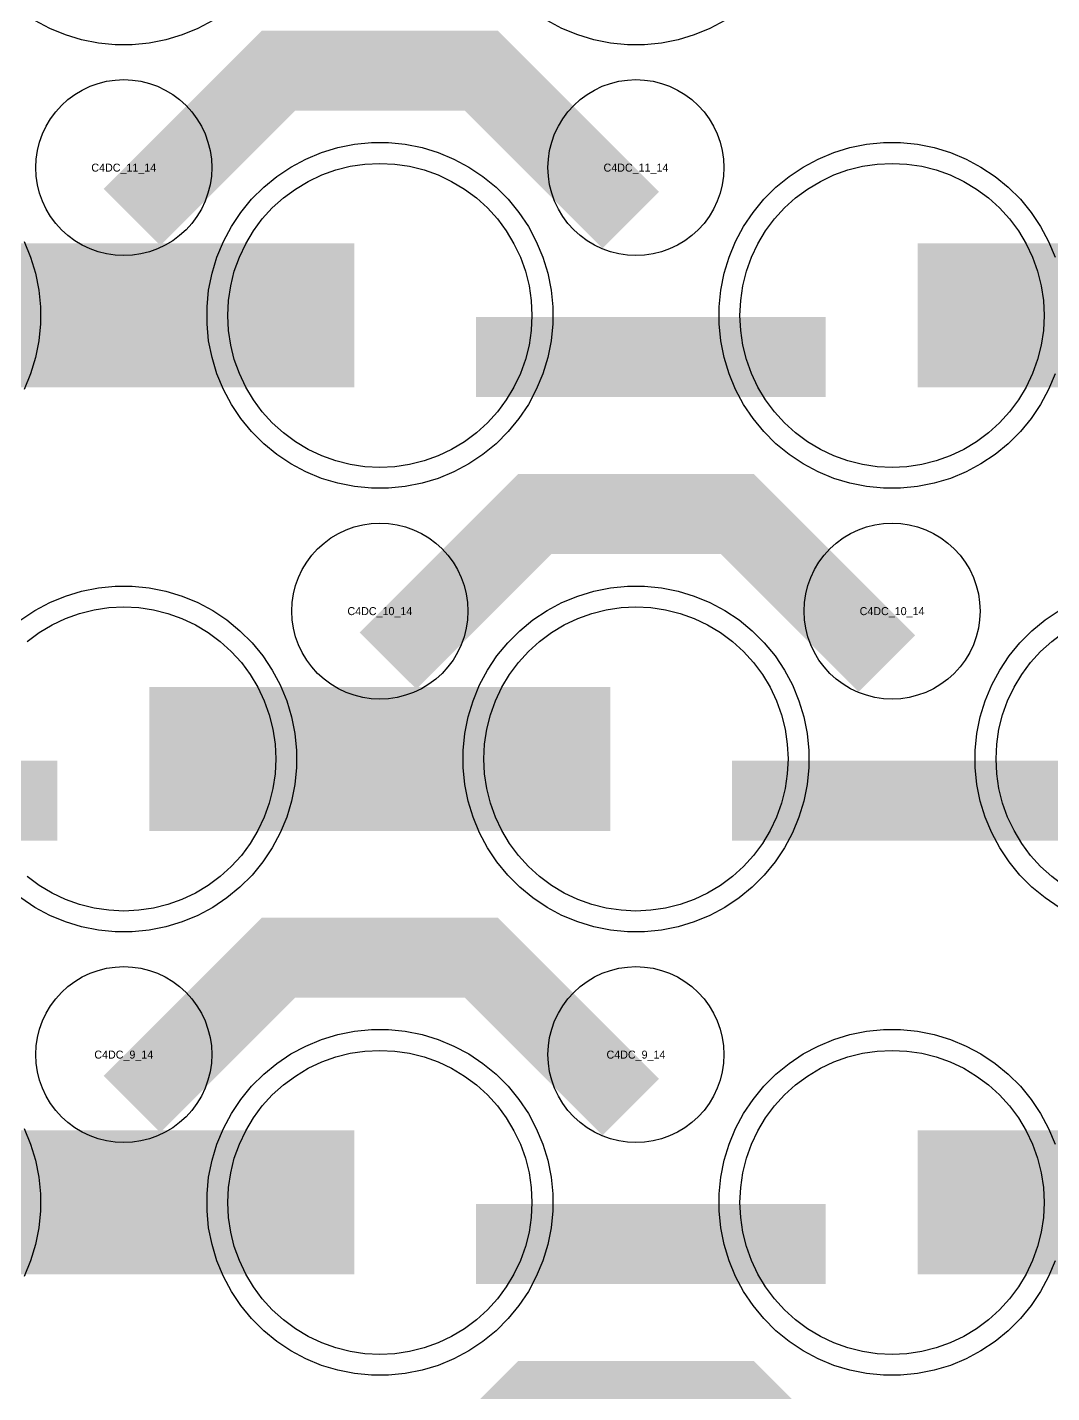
# Model space of a CAD drawing. Extents: x -11880 to 11880, y -14992 to 14992.
# Drawn here: x -7550.1 to -7230.1, y -13651.9 to -13225.3 of the extents above; entities that cross this region are included whole.
import ezdxf
from ezdxf.enums import TextEntityAlignment as Align

# ---------------------------------------------------------------- set-up
doc = ezdxf.new("R2010")
doc.units = 0
doc.header["$MEASUREMENT"] = 0
for name, color, linetype in [('GDS_775_DT_237', 138, 'CONTINUOUS'), ('RDL1_FS', 34, 'CONTINUOUS'), ('RDL_BS', 160, 'CONTINUOUS')]:
    doc.layers.add(name, color=color, linetype=linetype)

msp = doc.modelspace()

# ---------------------------------------------------------------- linework, layer by layer
at = {"layer": 'RDL1_FS'}
for points in [[(-7440, -13362.869), (-7444.657, -13362.64), (-7449.268, -13361.956), (-7453.791, -13360.824), (-7458.181, -13359.252), (-7462.395, -13357.26), (-7466.395, -13354.862), (-7470.14, -13352.084), (-7473.594, -13348.954), (-7476.724, -13345.5), (-7479.502, -13341.755), (-7481.9, -13337.755), (-7483.892, -13333.541), (-7485.464, -13329.151), (-7486.596, -13324.628), (-7487.28, -13320.017), (-7487.509, -13315.36), (-7487.28, -13310.703), (-7486.596, -13306.092), (-7485.464, -13301.569), (-7483.892, -13297.179), (-7481.9, -13292.965), (-7479.502, -13288.965), (-7476.724, -13285.22), (-7473.594, -13281.766), (-7470.14, -13278.636), (-7466.395, -13275.858), (-7462.395, -13273.46), (-7458.181, -13271.468), (-7453.791, -13269.896), (-7449.268, -13268.764), (-7444.657, -13268.08), (-7440, -13267.851), (-7435.343, -13268.08), (-7430.732, -13268.764), (-7426.209, -13269.896), (-7421.819, -13271.468), (-7417.605, -13273.46), (-7413.605, -13275.858), (-7409.86, -13278.636), (-7406.406, -13281.766), (-7403.276, -13285.22), (-7400.498, -13288.965), (-7398.1, -13292.965), (-7396.108, -13297.179), (-7394.536, -13301.569), (-7393.404, -13306.092), (-7392.72, -13310.703), (-7392.491, -13315.36), (-7392.72, -13320.017), (-7393.404, -13324.628), (-7394.536, -13329.151), (-7396.108, -13333.541), (-7398.1, -13337.755), (-7400.498, -13341.755), (-7403.276, -13345.5), (-7406.406, -13348.954), (-7409.86, -13352.084), (-7413.605, -13354.862), (-7417.605, -13357.26), (-7421.819, -13359.252), (-7426.209, -13360.824), (-7430.732, -13361.956), (-7435.343, -13362.64)], [(-7280, -13362.869), (-7284.657, -13362.64), (-7289.268, -13361.956), (-7293.791, -13360.824), (-7298.181, -13359.252), (-7302.395, -13357.26), (-7306.395, -13354.862), (-7310.14, -13352.084), (-7313.594, -13348.954), (-7316.724, -13345.5), (-7319.502, -13341.755), (-7321.9, -13337.755), (-7323.892, -13333.541), (-7325.464, -13329.151), (-7326.596, -13324.628), (-7327.28, -13320.017), (-7327.509, -13315.36), (-7327.28, -13310.703), (-7326.596, -13306.092), (-7325.464, -13301.569), (-7323.892, -13297.179), (-7321.9, -13292.965), (-7319.502, -13288.965), (-7316.724, -13285.22), (-7313.594, -13281.766), (-7310.14, -13278.636), (-7306.395, -13275.858), (-7302.395, -13273.46), (-7298.181, -13271.468), (-7293.791, -13269.896), (-7289.268, -13268.764), (-7284.657, -13268.08), (-7280, -13267.851), (-7275.343, -13268.08), (-7270.732, -13268.764), (-7266.209, -13269.896), (-7261.819, -13271.468), (-7257.605, -13273.46), (-7253.605, -13275.858), (-7249.86, -13278.636), (-7246.406, -13281.766), (-7243.276, -13285.22), (-7240.498, -13288.965), (-7238.1, -13292.965), (-7236.108, -13297.179), (-7234.536, -13301.569), (-7233.404, -13306.092), (-7232.72, -13310.703), (-7232.491, -13315.36), (-7232.72, -13320.017), (-7233.404, -13324.628), (-7234.536, -13329.151), (-7236.108, -13333.541), (-7238.1, -13337.755), (-7240.498, -13341.755), (-7243.276, -13345.5), (-7246.406, -13348.954), (-7249.86, -13352.084), (-7253.605, -13354.862), (-7257.605, -13357.26), (-7261.819, -13359.252), (-7266.209, -13360.824), (-7270.732, -13361.956), (-7275.343, -13362.64)], [(-7360, -13501.434), (-7364.657, -13501.205), (-7369.268, -13500.521), (-7373.791, -13499.389), (-7378.181, -13497.817), (-7382.395, -13495.825), (-7386.395, -13493.427), (-7390.14, -13490.649), (-7393.594, -13487.519), (-7396.724, -13484.065), (-7399.502, -13480.32), (-7401.9, -13476.32), (-7403.892, -13472.106), (-7405.464, -13467.716), (-7406.596, -13463.193), (-7407.28, -13458.582), (-7407.509, -13453.925), (-7407.28, -13449.268), (-7406.596, -13444.657), (-7405.464, -13440.134), (-7403.892, -13435.744), (-7401.9, -13431.53), (-7399.502, -13427.53), (-7396.724, -13423.785), (-7393.594, -13420.331), (-7390.14, -13417.201), (-7386.395, -13414.423), (-7382.395, -13412.025), (-7378.181, -13410.033), (-7373.791, -13408.461), (-7369.268, -13407.329), (-7364.657, -13406.645), (-7360, -13406.416), (-7355.343, -13406.645), (-7350.732, -13407.329), (-7346.209, -13408.461), (-7341.819, -13410.033), (-7337.605, -13412.025), (-7333.605, -13414.423), (-7329.86, -13417.201), (-7326.406, -13420.331), (-7323.276, -13423.785), (-7320.498, -13427.53), (-7318.1, -13431.53), (-7316.108, -13435.744), (-7314.536, -13440.134), (-7313.404, -13444.657), (-7312.72, -13449.268), (-7312.491, -13453.925), (-7312.72, -13458.582), (-7313.404, -13463.193), (-7314.536, -13467.716), (-7316.108, -13472.106), (-7318.1, -13476.32), (-7320.498, -13480.32), (-7323.276, -13484.065), (-7326.406, -13487.519), (-7329.86, -13490.649), (-7333.605, -13493.427), (-7337.605, -13495.825), (-7341.819, -13497.817), (-7346.209, -13499.389), (-7350.732, -13500.521), (-7355.343, -13501.205)]]:
    msp.add_lwpolyline(points, close=True, dxfattribs=at)
for points in [[(-7591.998, -13315.36, 45, 45, 0), (-7519.998, -13315.36, 45, 45, 0)], [(-7519.998, -13315.36, 45, 45, 0), (-7447.998, -13315.36, 45, 45, 0)], [(-7271.998, -13315.36, 45, 45, 0), (-7199.998, -13315.36, 45, 45, 0)], [(-7511.998, -13453.925, 45, 45, 0), (-7439.998, -13453.925, 45, 45, 0)], [(-7439.998, -13453.925, 45, 45, 0), (-7367.998, -13453.925, 45, 45, 0)]]:
    msp.add_lwpolyline(points, format="xyseb", dxfattribs=at)
for points in [[(-7550.14, -13417.201), (-7546.395, -13414.423), (-7542.395, -13412.025), (-7538.181, -13410.033), (-7533.791, -13408.461), (-7529.268, -13407.329), (-7524.657, -13406.645), (-7520, -13406.416), (-7515.343, -13406.645), (-7510.732, -13407.329), (-7506.209, -13408.461), (-7501.819, -13410.033), (-7497.605, -13412.025), (-7493.605, -13414.423), (-7489.86, -13417.201), (-7486.406, -13420.331), (-7483.276, -13423.785), (-7480.498, -13427.53), (-7478.1, -13431.53), (-7476.108, -13435.744), (-7474.536, -13440.134), (-7473.404, -13444.657), (-7472.72, -13449.268), (-7472.491, -13453.925), (-7472.72, -13458.582), (-7473.404, -13463.193), (-7474.536, -13467.716), (-7476.108, -13472.106), (-7478.1, -13476.32), (-7480.498, -13480.32), (-7483.276, -13484.065), (-7486.406, -13487.519), (-7489.86, -13490.649), (-7493.605, -13493.427), (-7497.605, -13495.825), (-7501.819, -13497.817), (-7506.209, -13499.389), (-7510.732, -13500.521), (-7515.343, -13501.205), (-7520, -13501.434), (-7524.657, -13501.205), (-7529.268, -13500.521), (-7533.791, -13499.389), (-7538.181, -13497.817), (-7542.395, -13495.825), (-7546.395, -13493.427), (-7550.14, -13490.649)], [(-7226.395, -13493.427), (-7230.14, -13490.649), (-7233.594, -13487.519), (-7236.724, -13484.065), (-7239.502, -13480.32), (-7241.9, -13476.32), (-7243.892, -13472.106), (-7245.464, -13467.716), (-7246.596, -13463.193), (-7247.28, -13458.582), (-7247.509, -13453.925), (-7247.28, -13449.268), (-7246.596, -13444.657), (-7245.464, -13440.134), (-7243.892, -13435.744), (-7241.9, -13431.53), (-7239.502, -13427.53), (-7236.724, -13423.785), (-7233.594, -13420.331), (-7230.14, -13417.201), (-7226.395, -13414.423)]]:
    msp.add_lwpolyline(points, dxfattribs=at)
at = {"layer": 'RDL1_FS', "color": 241, "true_color": 0xf7abae}
for points in [[(-7440, -13639.994), (-7444.657, -13639.765), (-7449.268, -13639.081), (-7453.791, -13637.949), (-7458.181, -13636.377), (-7462.395, -13634.385), (-7466.395, -13631.987), (-7470.14, -13629.209), (-7473.594, -13626.079), (-7476.724, -13622.625), (-7479.502, -13618.88), (-7481.9, -13614.88), (-7483.892, -13610.666), (-7485.464, -13606.276), (-7486.596, -13601.753), (-7487.28, -13597.142), (-7487.509, -13592.485), (-7487.28, -13587.828), (-7486.596, -13583.217), (-7485.464, -13578.694), (-7483.892, -13574.304), (-7481.9, -13570.09), (-7479.502, -13566.09), (-7476.724, -13562.345), (-7473.594, -13558.891), (-7470.14, -13555.761), (-7466.395, -13552.983), (-7462.395, -13550.585), (-7458.181, -13548.593), (-7453.791, -13547.021), (-7449.268, -13545.889), (-7444.657, -13545.205), (-7440, -13544.976), (-7435.343, -13545.205), (-7430.732, -13545.889), (-7426.209, -13547.021), (-7421.819, -13548.593), (-7417.605, -13550.585), (-7413.605, -13552.983), (-7409.86, -13555.761), (-7406.406, -13558.891), (-7403.276, -13562.345), (-7400.498, -13566.09), (-7398.1, -13570.09), (-7396.108, -13574.304), (-7394.536, -13578.694), (-7393.404, -13583.217), (-7392.72, -13587.828), (-7392.491, -13592.485), (-7392.72, -13597.142), (-7393.404, -13601.753), (-7394.536, -13606.276), (-7396.108, -13610.666), (-7398.1, -13614.88), (-7400.498, -13618.88), (-7403.276, -13622.625), (-7406.406, -13626.079), (-7409.86, -13629.209), (-7413.605, -13631.987), (-7417.605, -13634.385), (-7421.819, -13636.377), (-7426.209, -13637.949), (-7430.732, -13639.081), (-7435.343, -13639.765)], [(-7280, -13639.994), (-7284.657, -13639.765), (-7289.268, -13639.081), (-7293.791, -13637.949), (-7298.181, -13636.377), (-7302.395, -13634.385), (-7306.395, -13631.987), (-7310.14, -13629.209), (-7313.594, -13626.079), (-7316.724, -13622.625), (-7319.502, -13618.88), (-7321.9, -13614.88), (-7323.892, -13610.666), (-7325.464, -13606.276), (-7326.596, -13601.753), (-7327.28, -13597.142), (-7327.509, -13592.485), (-7327.28, -13587.828), (-7326.596, -13583.217), (-7325.464, -13578.694), (-7323.892, -13574.304), (-7321.9, -13570.09), (-7319.502, -13566.09), (-7316.724, -13562.345), (-7313.594, -13558.891), (-7310.14, -13555.761), (-7306.395, -13552.983), (-7302.395, -13550.585), (-7298.181, -13548.593), (-7293.791, -13547.021), (-7289.268, -13545.889), (-7284.657, -13545.205), (-7280, -13544.976), (-7275.343, -13545.205), (-7270.732, -13545.889), (-7266.209, -13547.021), (-7261.819, -13548.593), (-7257.605, -13550.585), (-7253.605, -13552.983), (-7249.86, -13555.761), (-7246.406, -13558.891), (-7243.276, -13562.345), (-7240.498, -13566.09), (-7238.1, -13570.09), (-7236.108, -13574.304), (-7234.536, -13578.694), (-7233.404, -13583.217), (-7232.72, -13587.828), (-7232.491, -13592.485), (-7232.72, -13597.142), (-7233.404, -13601.753), (-7234.536, -13606.276), (-7236.108, -13610.666), (-7238.1, -13614.88), (-7240.498, -13618.88), (-7243.276, -13622.625), (-7246.406, -13626.079), (-7249.86, -13629.209), (-7253.605, -13631.987), (-7257.605, -13634.385), (-7261.819, -13636.377), (-7266.209, -13637.949), (-7270.732, -13639.081), (-7275.343, -13639.765)]]:
    msp.add_lwpolyline(points, close=True, dxfattribs=at)
for points in [[(-7591.998, -13592.485, 45, 45, 0), (-7519.998, -13592.485, 45, 45, 0)], [(-7519.998, -13592.485, 45, 45, 0), (-7447.998, -13592.485, 45, 45, 0)], [(-7271.998, -13592.485, 45, 45, 0), (-7199.998, -13592.485, 45, 45, 0)]]:
    msp.add_lwpolyline(points, format="xyseb", dxfattribs=at)
at = {"layer": 'RDL_BS'}
for points in [[(-7492.223, -13223.178), (-7496.885, -13225.67), (-7501.795, -13227.701), (-7506.835, -13229.232), (-7512.062, -13230.278), (-7517.356, -13230.795), (-7522.644, -13230.795), (-7527.938, -13230.278), (-7533.165, -13229.232), (-7538.205, -13227.701), (-7543.115, -13225.67), (-7547.777, -13223.178)], [(-7332.223, -13223.178), (-7336.885, -13225.67), (-7341.795, -13227.701), (-7346.835, -13229.232), (-7352.062, -13230.278), (-7357.356, -13230.795), (-7362.644, -13230.795), (-7367.938, -13230.278), (-7373.165, -13229.232), (-7378.205, -13227.701), (-7383.115, -13225.67), (-7387.777, -13223.178)], [(-7229.094, -13333.565), (-7231.125, -13338.475), (-7233.617, -13343.137), (-7236.564, -13347.551), (-7239.926, -13351.652), (-7243.708, -13355.434), (-7247.809, -13358.796), (-7252.223, -13361.743), (-7256.885, -13364.235), (-7261.795, -13366.266), (-7266.835, -13367.797), (-7272.062, -13368.843), (-7277.356, -13369.36), (-7282.644, -13369.36), (-7287.938, -13368.843), (-7293.165, -13367.797), (-7298.205, -13366.266), (-7303.115, -13364.235), (-7307.777, -13361.743), (-7312.191, -13358.796), (-7316.292, -13355.434), (-7320.074, -13351.652), (-7323.436, -13347.551), (-7326.383, -13343.137), (-7328.875, -13338.475), (-7330.906, -13333.565), (-7332.437, -13328.525), (-7333.483, -13323.298), (-7334, -13318.004), (-7334, -13312.716), (-7333.483, -13307.422), (-7332.437, -13302.195), (-7330.906, -13297.155), (-7328.875, -13292.245), (-7326.383, -13287.583), (-7323.436, -13283.169), (-7320.074, -13279.068), (-7316.292, -13275.286), (-7312.191, -13271.924), (-7307.777, -13268.977), (-7303.115, -13266.485), (-7298.205, -13264.454), (-7293.165, -13262.923), (-7287.938, -13261.877), (-7282.644, -13261.36), (-7277.356, -13261.36), (-7272.062, -13261.877), (-7266.835, -13262.923), (-7261.795, -13264.454), (-7256.885, -13266.485), (-7252.223, -13268.977), (-7247.809, -13271.924), (-7243.708, -13275.286), (-7239.926, -13279.068), (-7236.564, -13283.169), (-7233.617, -13287.583), (-7231.125, -13292.245), (-7229.094, -13297.155)], [(-7551.125, -13292.245), (-7549.094, -13297.155), (-7547.563, -13302.195), (-7546.517, -13307.422), (-7546, -13312.716), (-7546, -13318.004), (-7546.517, -13323.298), (-7547.563, -13328.525), (-7549.094, -13333.565), (-7551.125, -13338.475)], [(-7552.191, -13410.489), (-7547.777, -13407.542), (-7543.115, -13405.05), (-7538.205, -13403.019), (-7533.165, -13401.488), (-7527.938, -13400.442), (-7522.644, -13399.925), (-7517.356, -13399.925), (-7512.062, -13400.442), (-7506.835, -13401.488), (-7501.795, -13403.019), (-7496.885, -13405.05), (-7492.223, -13407.542), (-7487.809, -13410.489), (-7483.708, -13413.851), (-7479.926, -13417.633), (-7476.564, -13421.734), (-7473.617, -13426.148), (-7471.125, -13430.81), (-7469.094, -13435.72), (-7467.563, -13440.76), (-7466.517, -13445.987), (-7466, -13451.281), (-7466, -13456.569), (-7466.517, -13461.863), (-7467.563, -13467.09), (-7469.094, -13472.13), (-7471.125, -13477.04), (-7473.617, -13481.702), (-7476.564, -13486.116), (-7479.926, -13490.217), (-7483.708, -13493.999), (-7487.809, -13497.361), (-7492.223, -13500.308), (-7496.885, -13502.8), (-7501.795, -13504.831), (-7506.835, -13506.362), (-7512.062, -13507.408), (-7517.356, -13507.925), (-7522.644, -13507.925), (-7527.938, -13507.408), (-7533.165, -13506.362), (-7538.205, -13504.831), (-7543.115, -13502.8), (-7547.777, -13500.308), (-7552.191, -13497.361)], [(-7227.777, -13500.308), (-7232.191, -13497.361), (-7236.292, -13493.999), (-7240.074, -13490.217), (-7243.436, -13486.116), (-7246.383, -13481.702), (-7248.875, -13477.04), (-7250.906, -13472.13), (-7252.437, -13467.09), (-7253.483, -13461.863), (-7254, -13456.569), (-7254, -13451.281), (-7253.483, -13445.987), (-7252.437, -13440.76), (-7250.906, -13435.72), (-7248.875, -13430.81), (-7246.383, -13426.148), (-7243.436, -13421.734), (-7240.074, -13417.633), (-7236.292, -13413.851), (-7232.191, -13410.489), (-7227.777, -13407.542)]]:
    msp.add_lwpolyline(points, dxfattribs=at)
for points in [[(-7517.438, -13284.674, 25, 25, 0), (-7471.623, -13238.859, 25, 25, 0), (-7438.07, -13238.859, 25, 25, 0)], [(-7361.599, -13285.573, 25, 25, 0), (-7408.313, -13238.859, 25, 25, 0), (-7438.071, -13238.859, 25, 25, 0)], [(-7409.984, -13328.373, 25, 25, 0), (-7300.719, -13328.373, 25, 25, 0)], [(-7437.438, -13423.239, 25, 25, 0), (-7391.623, -13377.424, 25, 25, 0), (-7358.07, -13377.424, 25, 25, 0)], [(-7281.599, -13424.138, 25, 25, 0), (-7328.313, -13377.424, 25, 25, 0), (-7358.071, -13377.424, 25, 25, 0)], [(-7649.984, -13466.938, 25, 25, 0), (-7540.719, -13466.938, 25, 25, 0)], [(-7329.984, -13466.938, 25, 25, 0), (-7220.719, -13466.938, 25, 25, 0)], [(-7517.438, -13561.799, 25, 25, 0), (-7471.623, -13515.984, 25, 25, 0), (-7438.07, -13515.984, 25, 25, 0)], [(-7361.599, -13562.698, 25, 25, 0), (-7408.313, -13515.984, 25, 25, 0), (-7438.071, -13515.984, 25, 25, 0)], [(-7437.438, -13700.364, 25, 25, 0), (-7391.623, -13654.549, 25, 25, 0), (-7358.07, -13654.549, 25, 25, 0)], [(-7281.599, -13701.263, 25, 25, 0), (-7328.313, -13654.549, 25, 25, 0), (-7358.071, -13654.549, 25, 25, 0)]]:
    msp.add_lwpolyline(points, format="xyseb", dxfattribs=at)
for points in [[(-7520, -13296.666), (-7522.693, -13296.534), (-7525.365, -13296.138), (-7527.984, -13295.481), (-7530.519, -13294.574), (-7532.956, -13293.422), (-7535.28, -13292.029), (-7537.443, -13290.426), (-7539.442, -13288.614), (-7541.254, -13286.615), (-7542.857, -13284.452), (-7544.25, -13282.128), (-7545.402, -13279.691), (-7546.309, -13277.156), (-7546.966, -13274.537), (-7547.362, -13271.865), (-7547.494, -13269.172), (-7547.362, -13266.479), (-7546.966, -13263.807), (-7546.309, -13261.188), (-7545.402, -13258.653), (-7544.25, -13256.216), (-7542.857, -13253.892), (-7541.254, -13251.729), (-7539.442, -13249.73), (-7537.443, -13247.918), (-7535.28, -13246.315), (-7532.956, -13244.922), (-7530.519, -13243.77), (-7527.984, -13242.863), (-7525.365, -13242.206), (-7522.693, -13241.81), (-7520, -13241.678), (-7517.307, -13241.81), (-7514.635, -13242.206), (-7512.016, -13242.863), (-7509.481, -13243.77), (-7507.044, -13244.922), (-7504.72, -13246.315), (-7502.557, -13247.918), (-7500.558, -13249.73), (-7498.746, -13251.729), (-7497.143, -13253.892), (-7495.75, -13256.216), (-7494.598, -13258.653), (-7493.691, -13261.188), (-7493.034, -13263.807), (-7492.638, -13266.479), (-7492.506, -13269.172), (-7492.638, -13271.865), (-7493.034, -13274.537), (-7493.691, -13277.156), (-7494.598, -13279.691), (-7495.75, -13282.128), (-7497.143, -13284.452), (-7498.746, -13286.615), (-7500.558, -13288.614), (-7502.557, -13290.426), (-7504.72, -13292.029), (-7507.044, -13293.422), (-7509.481, -13294.574), (-7512.016, -13295.481), (-7514.635, -13296.138), (-7517.307, -13296.534)], [(-7360, -13296.666), (-7362.693, -13296.534), (-7365.365, -13296.138), (-7367.984, -13295.481), (-7370.519, -13294.574), (-7372.956, -13293.422), (-7375.28, -13292.029), (-7377.443, -13290.426), (-7379.442, -13288.614), (-7381.254, -13286.615), (-7382.857, -13284.452), (-7384.25, -13282.128), (-7385.402, -13279.691), (-7386.309, -13277.156), (-7386.966, -13274.537), (-7387.362, -13271.865), (-7387.494, -13269.172), (-7387.362, -13266.479), (-7386.966, -13263.807), (-7386.309, -13261.188), (-7385.402, -13258.653), (-7384.25, -13256.216), (-7382.857, -13253.892), (-7381.254, -13251.729), (-7379.442, -13249.73), (-7377.443, -13247.918), (-7375.28, -13246.315), (-7372.956, -13244.922), (-7370.519, -13243.77), (-7367.984, -13242.863), (-7365.365, -13242.206), (-7362.693, -13241.81), (-7360, -13241.678), (-7357.307, -13241.81), (-7354.635, -13242.206), (-7352.016, -13242.863), (-7349.481, -13243.77), (-7347.044, -13244.922), (-7344.72, -13246.315), (-7342.557, -13247.918), (-7340.558, -13249.73), (-7338.746, -13251.729), (-7337.143, -13253.892), (-7335.75, -13256.216), (-7334.598, -13258.653), (-7333.691, -13261.188), (-7333.034, -13263.807), (-7332.638, -13266.479), (-7332.506, -13269.172), (-7332.638, -13271.865), (-7333.034, -13274.537), (-7333.691, -13277.156), (-7334.598, -13279.691), (-7335.75, -13282.128), (-7337.143, -13284.452), (-7338.746, -13286.615), (-7340.558, -13288.614), (-7342.557, -13290.426), (-7344.72, -13292.029), (-7347.044, -13293.422), (-7349.481, -13294.574), (-7352.016, -13295.481), (-7354.635, -13296.138), (-7357.307, -13296.534)], [(-7442.644, -13369.36), (-7447.938, -13368.843), (-7453.165, -13367.797), (-7458.205, -13366.266), (-7463.115, -13364.235), (-7467.777, -13361.743), (-7472.191, -13358.796), (-7476.292, -13355.434), (-7480.074, -13351.652), (-7483.436, -13347.551), (-7486.383, -13343.137), (-7488.875, -13338.475), (-7490.906, -13333.565), (-7492.437, -13328.525), (-7493.483, -13323.298), (-7494, -13318.004), (-7494, -13312.716), (-7493.483, -13307.422), (-7492.437, -13302.195), (-7490.906, -13297.155), (-7488.875, -13292.245), (-7486.383, -13287.583), (-7483.436, -13283.169), (-7480.074, -13279.068), (-7476.292, -13275.286), (-7472.191, -13271.924), (-7467.777, -13268.977), (-7463.115, -13266.485), (-7458.205, -13264.454), (-7453.165, -13262.923), (-7447.938, -13261.877), (-7442.644, -13261.36), (-7437.356, -13261.36), (-7432.062, -13261.877), (-7426.835, -13262.923), (-7421.795, -13264.454), (-7416.885, -13266.485), (-7412.223, -13268.977), (-7407.809, -13271.924), (-7403.708, -13275.286), (-7399.926, -13279.068), (-7396.564, -13283.169), (-7393.617, -13287.583), (-7391.125, -13292.245), (-7389.094, -13297.155), (-7387.563, -13302.195), (-7386.517, -13307.422), (-7386, -13312.716), (-7386, -13318.004), (-7386.517, -13323.298), (-7387.563, -13328.525), (-7389.094, -13333.565), (-7391.125, -13338.475), (-7393.617, -13343.137), (-7396.564, -13347.551), (-7399.926, -13351.652), (-7403.708, -13355.434), (-7407.809, -13358.796), (-7412.223, -13361.743), (-7416.885, -13364.235), (-7421.795, -13366.266), (-7426.835, -13367.797), (-7432.062, -13368.843), (-7437.356, -13369.36)], [(-7440, -13435.231), (-7442.693, -13435.099), (-7445.365, -13434.703), (-7447.984, -13434.046), (-7450.519, -13433.139), (-7452.956, -13431.987), (-7455.28, -13430.594), (-7457.443, -13428.991), (-7459.442, -13427.179), (-7461.254, -13425.18), (-7462.857, -13423.017), (-7464.25, -13420.693), (-7465.402, -13418.256), (-7466.309, -13415.721), (-7466.966, -13413.102), (-7467.362, -13410.43), (-7467.494, -13407.737), (-7467.362, -13405.044), (-7466.966, -13402.372), (-7466.309, -13399.753), (-7465.402, -13397.218), (-7464.25, -13394.781), (-7462.857, -13392.457), (-7461.254, -13390.294), (-7459.442, -13388.295), (-7457.443, -13386.483), (-7455.28, -13384.88), (-7452.956, -13383.487), (-7450.519, -13382.335), (-7447.984, -13381.428), (-7445.365, -13380.771), (-7442.693, -13380.375), (-7440, -13380.243), (-7437.307, -13380.375), (-7434.635, -13380.771), (-7432.016, -13381.428), (-7429.481, -13382.335), (-7427.044, -13383.487), (-7424.72, -13384.88), (-7422.557, -13386.483), (-7420.558, -13388.295), (-7418.746, -13390.294), (-7417.143, -13392.457), (-7415.75, -13394.781), (-7414.598, -13397.218), (-7413.691, -13399.753), (-7413.034, -13402.372), (-7412.638, -13405.044), (-7412.506, -13407.737), (-7412.638, -13410.43), (-7413.034, -13413.102), (-7413.691, -13415.721), (-7414.598, -13418.256), (-7415.75, -13420.693), (-7417.143, -13423.017), (-7418.746, -13425.18), (-7420.558, -13427.179), (-7422.557, -13428.991), (-7424.72, -13430.594), (-7427.044, -13431.987), (-7429.481, -13433.139), (-7432.016, -13434.046), (-7434.635, -13434.703), (-7437.307, -13435.099)], [(-7280, -13435.231), (-7282.693, -13435.099), (-7285.365, -13434.703), (-7287.984, -13434.046), (-7290.519, -13433.139), (-7292.956, -13431.987), (-7295.28, -13430.594), (-7297.443, -13428.991), (-7299.442, -13427.179), (-7301.254, -13425.18), (-7302.857, -13423.017), (-7304.25, -13420.693), (-7305.402, -13418.256), (-7306.309, -13415.721), (-7306.966, -13413.102), (-7307.362, -13410.43), (-7307.494, -13407.737), (-7307.362, -13405.044), (-7306.966, -13402.372), (-7306.309, -13399.753), (-7305.402, -13397.218), (-7304.25, -13394.781), (-7302.857, -13392.457), (-7301.254, -13390.294), (-7299.442, -13388.295), (-7297.443, -13386.483), (-7295.28, -13384.88), (-7292.956, -13383.487), (-7290.519, -13382.335), (-7287.984, -13381.428), (-7285.365, -13380.771), (-7282.693, -13380.375), (-7280, -13380.243), (-7277.307, -13380.375), (-7274.635, -13380.771), (-7272.016, -13381.428), (-7269.481, -13382.335), (-7267.044, -13383.487), (-7264.72, -13384.88), (-7262.557, -13386.483), (-7260.558, -13388.295), (-7258.746, -13390.294), (-7257.143, -13392.457), (-7255.75, -13394.781), (-7254.598, -13397.218), (-7253.691, -13399.753), (-7253.034, -13402.372), (-7252.638, -13405.044), (-7252.506, -13407.737), (-7252.638, -13410.43), (-7253.034, -13413.102), (-7253.691, -13415.721), (-7254.598, -13418.256), (-7255.75, -13420.693), (-7257.143, -13423.017), (-7258.746, -13425.18), (-7260.558, -13427.179), (-7262.557, -13428.991), (-7264.72, -13430.594), (-7267.044, -13431.987), (-7269.481, -13433.139), (-7272.016, -13434.046), (-7274.635, -13434.703), (-7277.307, -13435.099)], [(-7362.644, -13507.925), (-7367.938, -13507.408), (-7373.165, -13506.362), (-7378.205, -13504.831), (-7383.115, -13502.8), (-7387.777, -13500.308), (-7392.191, -13497.361), (-7396.292, -13493.999), (-7400.074, -13490.217), (-7403.436, -13486.116), (-7406.383, -13481.702), (-7408.875, -13477.04), (-7410.906, -13472.13), (-7412.437, -13467.09), (-7413.483, -13461.863), (-7414, -13456.569), (-7414, -13451.281), (-7413.483, -13445.987), (-7412.437, -13440.76), (-7410.906, -13435.72), (-7408.875, -13430.81), (-7406.383, -13426.148), (-7403.436, -13421.734), (-7400.074, -13417.633), (-7396.292, -13413.851), (-7392.191, -13410.489), (-7387.777, -13407.542), (-7383.115, -13405.05), (-7378.205, -13403.019), (-7373.165, -13401.488), (-7367.938, -13400.442), (-7362.644, -13399.925), (-7357.356, -13399.925), (-7352.062, -13400.442), (-7346.835, -13401.488), (-7341.795, -13403.019), (-7336.885, -13405.05), (-7332.223, -13407.542), (-7327.809, -13410.489), (-7323.708, -13413.851), (-7319.926, -13417.633), (-7316.564, -13421.734), (-7313.617, -13426.148), (-7311.125, -13430.81), (-7309.094, -13435.72), (-7307.563, -13440.76), (-7306.517, -13445.987), (-7306, -13451.281), (-7306, -13456.569), (-7306.517, -13461.863), (-7307.563, -13467.09), (-7309.094, -13472.13), (-7311.125, -13477.04), (-7313.617, -13481.702), (-7316.564, -13486.116), (-7319.926, -13490.217), (-7323.708, -13493.999), (-7327.809, -13497.361), (-7332.223, -13500.308), (-7336.885, -13502.8), (-7341.795, -13504.831), (-7346.835, -13506.362), (-7352.062, -13507.408), (-7357.356, -13507.925)], [(-7520, -13573.791), (-7522.693, -13573.659), (-7525.365, -13573.263), (-7527.984, -13572.606), (-7530.519, -13571.699), (-7532.956, -13570.547), (-7535.28, -13569.154), (-7537.443, -13567.551), (-7539.442, -13565.739), (-7541.254, -13563.74), (-7542.857, -13561.577), (-7544.25, -13559.253), (-7545.402, -13556.816), (-7546.309, -13554.281), (-7546.966, -13551.662), (-7547.362, -13548.99), (-7547.494, -13546.297), (-7547.362, -13543.604), (-7546.966, -13540.932), (-7546.309, -13538.313), (-7545.402, -13535.778), (-7544.25, -13533.341), (-7542.857, -13531.017), (-7541.254, -13528.854), (-7539.442, -13526.855), (-7537.443, -13525.043), (-7535.28, -13523.44), (-7532.956, -13522.047), (-7530.519, -13520.895), (-7527.984, -13519.988), (-7525.365, -13519.331), (-7522.693, -13518.935), (-7520, -13518.803), (-7517.307, -13518.935), (-7514.635, -13519.331), (-7512.016, -13519.988), (-7509.481, -13520.895), (-7507.044, -13522.047), (-7504.72, -13523.44), (-7502.557, -13525.043), (-7500.558, -13526.855), (-7498.746, -13528.854), (-7497.143, -13531.017), (-7495.75, -13533.341), (-7494.598, -13535.778), (-7493.691, -13538.313), (-7493.034, -13540.932), (-7492.638, -13543.604), (-7492.506, -13546.297), (-7492.638, -13548.99), (-7493.034, -13551.662), (-7493.691, -13554.281), (-7494.598, -13556.816), (-7495.75, -13559.253), (-7497.143, -13561.577), (-7498.746, -13563.74), (-7500.558, -13565.739), (-7502.557, -13567.551), (-7504.72, -13569.154), (-7507.044, -13570.547), (-7509.481, -13571.699), (-7512.016, -13572.606), (-7514.635, -13573.263), (-7517.307, -13573.659)], [(-7360, -13573.791), (-7362.693, -13573.659), (-7365.365, -13573.263), (-7367.984, -13572.606), (-7370.519, -13571.699), (-7372.956, -13570.547), (-7375.28, -13569.154), (-7377.443, -13567.551), (-7379.442, -13565.739), (-7381.254, -13563.74), (-7382.857, -13561.577), (-7384.25, -13559.253), (-7385.402, -13556.816), (-7386.309, -13554.281), (-7386.966, -13551.662), (-7387.362, -13548.99), (-7387.494, -13546.297), (-7387.362, -13543.604), (-7386.966, -13540.932), (-7386.309, -13538.313), (-7385.402, -13535.778), (-7384.25, -13533.341), (-7382.857, -13531.017), (-7381.254, -13528.854), (-7379.442, -13526.855), (-7377.443, -13525.043), (-7375.28, -13523.44), (-7372.956, -13522.047), (-7370.519, -13520.895), (-7367.984, -13519.988), (-7365.365, -13519.331), (-7362.693, -13518.935), (-7360, -13518.803), (-7357.307, -13518.935), (-7354.635, -13519.331), (-7352.016, -13519.988), (-7349.481, -13520.895), (-7347.044, -13522.047), (-7344.72, -13523.44), (-7342.557, -13525.043), (-7340.558, -13526.855), (-7338.746, -13528.854), (-7337.143, -13531.017), (-7335.75, -13533.341), (-7334.598, -13535.778), (-7333.691, -13538.313), (-7333.034, -13540.932), (-7332.638, -13543.604), (-7332.506, -13546.297), (-7332.638, -13548.99), (-7333.034, -13551.662), (-7333.691, -13554.281), (-7334.598, -13556.816), (-7335.75, -13559.253), (-7337.143, -13561.577), (-7338.746, -13563.74), (-7340.558, -13565.739), (-7342.557, -13567.551), (-7344.72, -13569.154), (-7347.044, -13570.547), (-7349.481, -13571.699), (-7352.016, -13572.606), (-7354.635, -13573.263), (-7357.307, -13573.659)]]:
    msp.add_lwpolyline(points, close=True, dxfattribs=at)
at = {"layer": 'RDL_BS', "color": 241, "true_color": 0xf7abae}
msp.add_lwpolyline([(-7442.644, -13646.485), (-7447.938, -13645.968), (-7453.165, -13644.922), (-7458.205, -13643.391), (-7463.115, -13641.36), (-7467.777, -13638.868), (-7472.191, -13635.921), (-7476.292, -13632.559), (-7480.074, -13628.777), (-7483.436, -13624.676), (-7486.383, -13620.262), (-7488.875, -13615.6), (-7490.906, -13610.69), (-7492.437, -13605.65), (-7493.483, -13600.423), (-7494, -13595.129), (-7494, -13589.841), (-7493.483, -13584.547), (-7492.437, -13579.32), (-7490.906, -13574.28), (-7488.875, -13569.37), (-7486.383, -13564.708), (-7483.436, -13560.294), (-7480.074, -13556.193), (-7476.292, -13552.411), (-7472.191, -13549.049), (-7467.777, -13546.102), (-7463.115, -13543.61), (-7458.205, -13541.579), (-7453.165, -13540.048), (-7447.938, -13539.002), (-7442.644, -13538.485), (-7437.356, -13538.485), (-7432.062, -13539.002), (-7426.835, -13540.048), (-7421.795, -13541.579), (-7416.885, -13543.61), (-7412.223, -13546.102), (-7407.809, -13549.049), (-7403.708, -13552.411), (-7399.926, -13556.193), (-7396.564, -13560.294), (-7393.617, -13564.708), (-7391.125, -13569.37), (-7389.094, -13574.28), (-7387.563, -13579.32), (-7386.517, -13584.547), (-7386, -13589.841), (-7386, -13595.129), (-7386.517, -13600.423), (-7387.563, -13605.65), (-7389.094, -13610.69), (-7391.125, -13615.6), (-7393.617, -13620.262), (-7396.564, -13624.676), (-7399.926, -13628.777), (-7403.708, -13632.559), (-7407.809, -13635.921), (-7412.223, -13638.868), (-7416.885, -13641.36), (-7421.795, -13643.391), (-7426.835, -13644.922), (-7432.062, -13645.968), (-7437.356, -13646.485)], close=True, dxfattribs=at)
for points in [[(-7229.094, -13610.69), (-7231.125, -13615.6), (-7233.617, -13620.262), (-7236.564, -13624.676), (-7239.926, -13628.777), (-7243.708, -13632.559), (-7247.809, -13635.921), (-7252.223, -13638.868), (-7256.885, -13641.36), (-7261.795, -13643.391), (-7266.835, -13644.922), (-7272.062, -13645.968), (-7277.356, -13646.485), (-7282.644, -13646.485), (-7287.938, -13645.968), (-7293.165, -13644.922), (-7298.205, -13643.391), (-7303.115, -13641.36), (-7307.777, -13638.868), (-7312.191, -13635.921), (-7316.292, -13632.559), (-7320.074, -13628.777), (-7323.436, -13624.676), (-7326.383, -13620.262), (-7328.875, -13615.6), (-7330.906, -13610.69), (-7332.437, -13605.65), (-7333.483, -13600.423), (-7334, -13595.129), (-7334, -13589.841), (-7333.483, -13584.547), (-7332.437, -13579.32), (-7330.906, -13574.28), (-7328.875, -13569.37), (-7326.383, -13564.708), (-7323.436, -13560.294), (-7320.074, -13556.193), (-7316.292, -13552.411), (-7312.191, -13549.049), (-7307.777, -13546.102), (-7303.115, -13543.61), (-7298.205, -13541.579), (-7293.165, -13540.048), (-7287.938, -13539.002), (-7282.644, -13538.485), (-7277.356, -13538.485), (-7272.062, -13539.002), (-7266.835, -13540.048), (-7261.795, -13541.579), (-7256.885, -13543.61), (-7252.223, -13546.102), (-7247.809, -13549.049), (-7243.708, -13552.411), (-7239.926, -13556.193), (-7236.564, -13560.294), (-7233.617, -13564.708), (-7231.125, -13569.37), (-7229.094, -13574.28)], [(-7551.125, -13569.37), (-7549.094, -13574.28), (-7547.563, -13579.32), (-7546.517, -13584.547), (-7546, -13589.841), (-7546, -13595.129), (-7546.517, -13600.423), (-7547.563, -13605.65), (-7549.094, -13610.69), (-7551.125, -13615.6)]]:
    msp.add_lwpolyline(points, dxfattribs=at)
msp.add_lwpolyline([(-7409.984, -13605.498, 25, 25, 0), (-7300.719, -13605.498, 25, 25, 0)], format="xyseb", dxfattribs=at)

# ---------------------------------------------------------------- texts
at = {"layer": 'GDS_775_DT_237'}
for s, p in [('C4DC_11_14', (-7520, -13269.172)), ('C4DC_11_14', (-7520, -13269.172)), ('C4DC_11_14', (-7360, -13269.172)), ('C4DC_11_14', (-7360, -13269.172)), ('C4DC_10_14', (-7440, -13407.737)), ('C4DC_10_14', (-7440, -13407.737)), ('C4DC_10_14', (-7280, -13407.737)), ('C4DC_10_14', (-7280, -13407.737)), ('C4DC_9_14', (-7520, -13546.297)), ('C4DC_9_14', (-7520, -13546.297)), ('C4DC_9_14', (-7360, -13546.297)), ('C4DC_9_14', (-7360, -13546.297))]:
    msp.add_text(s, height=2.5, dxfattribs=at).set_placement(p, align=Align.MIDDLE_CENTER)

doc.saveas('drawing.dxf')
